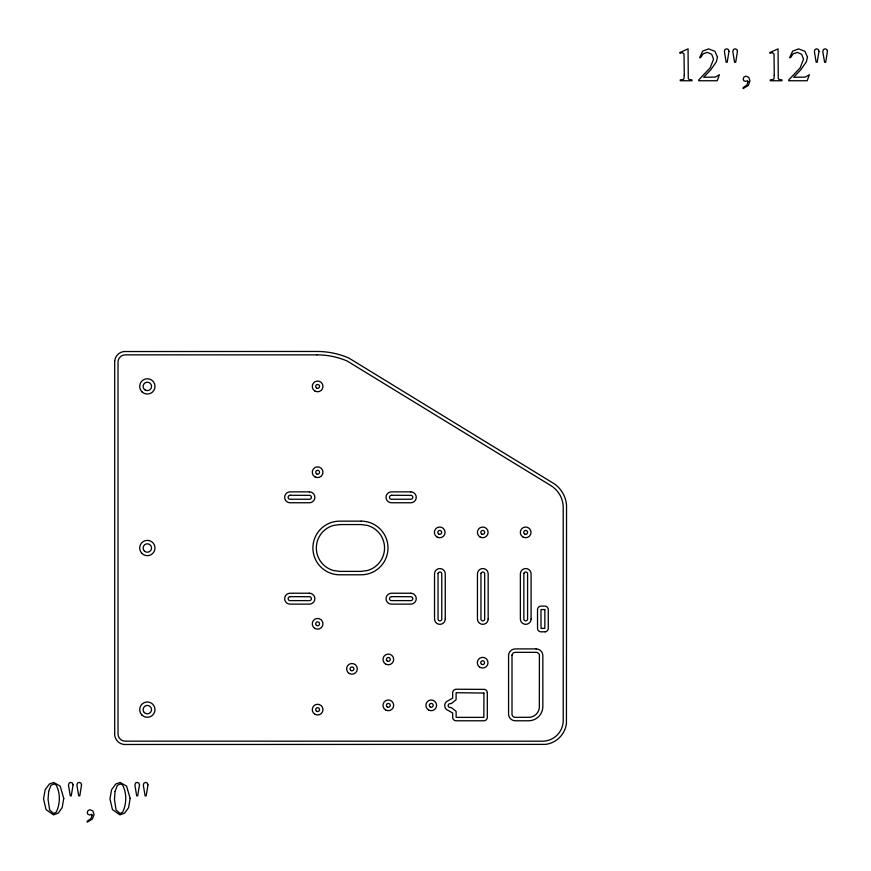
<?xml version="1.0" encoding="UTF-8"?>
<svg xmlns="http://www.w3.org/2000/svg" width="871" height="871" viewBox="0 0 871 871"><rect width="100%" height="100%" fill="white"/><g stroke="black" fill="none" stroke-linecap="round" stroke-linejoin="round"><path stroke-width="1.31" d="M544.789 609.526L540.967 609.569L541.022 628.405L544.854 628.35L544.854 609.591M483.928 693.044L483.851 717.366L456.164 717.377L456.099 711.367L451.461 707.677L449.578 707.437A1.927 1.927 0 0 1 449.578 703.703L451.461 703.463L456.088 699.761L456.121 692.717L483.928 693.044M487.325 692.826L487.303 717.704A3.582 3.582 0 0 1 484.211 720.785L455.783 720.785A3.582 3.582 0 0 1 452.702 717.704L452.691 713.011L446.29 709.364A5.368 5.368 0 0 1 446.279 701.776L452.68 698.128L452.67 692.826A3.582 3.582 0 0 1 456.252 689.244L484.679 689.364A3.582 3.582 0 0 1 487.325 692.826M114.7 360.692L114.7 735.342A10.626 10.626 0 0 0 123.845 744.487L545.638 744.378A24.148 24.148 0 0 0 566.433 723.583L566.531 505.136A29.2 29.2 0 0 0 554.751 484.102L348.618 357.916L343.435 355.923A80.774 80.774 0 0 0 317.011 351.459L123.845 351.536A10.626 10.626 0 0 0 114.7 360.692M512.006 655.21L512.006 714.492A3.321 3.321 0 0 0 514.87 717.345L529.993 717.279A10.855 10.855 0 0 0 539.334 707.938L539.399 655.21A3.321 3.321 0 0 0 536.547 652.346L514.87 652.346A3.321 3.321 0 0 0 512.006 655.21M48.667 791.401L48.068 799.48L49.658 810.008L53.567 813.438L56.147 812.316C60.295 804.173 60.556 792.795 55.984 784.749L53.708 783.987L50.921 785.392L48.667 791.401M115.07 791.401L114.471 799.48L116.061 810.008L119.98 813.438L122.561 812.316C126.709 804.173 126.97 792.795 122.397 784.749L120.122 783.987L117.335 785.392L115.07 791.401M684.258 75.244L684.007 78.619L683.114 79.522L680.251 79.903L680.251 80.753L691.999 80.753L691.999 79.903L689.19 79.511L688.275 78.521L688.057 48.885L679.707 52.587L680.044 53.305L682.418 52.587L684.029 54.013L684.258 75.244M774.254 75.244L774.003 78.619L773.1 79.522L770.247 79.903L770.247 80.753L781.995 80.753L781.995 79.903L779.186 79.511L778.271 78.521L778.053 48.885L769.692 52.587L770.04 53.305L772.414 52.587L774.025 54.013L774.254 75.244M81.547 784.858L79.794 795.844L78.695 795.844L76.898 785.185L77.541 783.062L79.239 782.398L80.894 783.062L81.547 784.858M147.961 784.858L146.208 795.844L145.109 795.844L143.312 785.185L143.955 783.062L145.653 782.398L147.308 783.062L147.961 784.858M737.454 51.28L735.701 62.266L734.601 62.266L732.805 51.596L733.447 49.484L735.157 48.809L736.801 49.484L737.454 51.28M827.45 51.28L825.697 62.266L824.597 62.266L822.801 51.596L823.443 49.484L825.142 48.809L826.797 49.484L827.45 51.28M438.037 573.412L438.037 619.466A1.927 1.927 0 0 0 441.76 619.466L441.76 573.412A1.927 1.927 0 0 0 438.037 573.412M480.955 573.412L480.955 619.466A1.927 1.927 0 0 0 484.679 619.466L484.679 573.412A1.927 1.927 0 0 0 480.955 573.412M523.863 573.412L523.863 619.466A1.927 1.927 0 0 0 527.586 619.466L527.586 573.412A1.927 1.927 0 0 0 523.863 573.412M73.099 784.88L71.248 795.844L70.268 795.844L68.493 785.207L69.103 783.062L70.747 782.398L72.424 783.073L73.099 784.88M139.512 784.88L137.662 795.844L136.671 795.844L134.907 785.207L135.517 783.062L137.161 782.398L138.837 783.073L139.512 784.88M729.005 51.302L727.165 62.266L726.174 62.266L724.4 51.618L725.01 49.484L726.654 48.809L728.341 49.495L729.005 51.302M819.001 51.302L817.161 62.266L816.171 62.266L814.396 51.618L815.006 49.484L816.65 48.809L818.326 49.495L819.001 51.302M63.746 798.424L62.179 807.657L58.183 813.176L53.501 814.886L46.065 809.616L43.55 798.903L45.161 789.703L49.44 783.965L53.73 782.463L60.175 786.121L63.746 798.424M130.16 798.424L128.592 807.657L124.597 813.176L119.915 814.886L112.468 809.616L109.964 798.903L111.575 789.703L115.854 783.965L120.144 782.463L126.589 786.121L130.16 798.424M717.464 57.083L716.365 61.819L710.834 69.724L703.67 77.279L715.32 77.094L719.381 74.743L717.192 80.753L698.771 80.753L698.771 79.903L710.213 67.786L713.534 59.195L711.716 54.318L707.361 52.402L703.224 53.752L700.524 57.704L699.663 57.704L702.625 51.16L708.58 48.885L714.928 51.324L717.464 57.083M807.461 57.083L806.361 61.819L800.83 69.724L793.666 77.279L805.305 77.094L809.377 74.743L807.188 80.753L788.767 80.753L788.767 79.903L800.209 67.786L803.519 59.195L801.701 54.318L797.357 52.402L793.22 53.752L790.509 57.704L789.659 57.704L792.621 51.16L798.576 48.885L804.913 51.324L807.461 57.083M92.184 815.256L90.889 818.74L87.209 821.179L87.209 822.191L92.424 818.98L94.079 814.57L92.892 811.053L90.181 809.725L88.08 810.531L87.209 812.469L87.884 814.309L89.68 814.984L91.651 814.309L92.184 815.256M748.091 81.678L746.795 85.162L743.126 87.59L743.126 88.602L748.341 85.391L749.985 80.981L748.799 77.475L746.088 76.147L743.986 76.953L743.126 78.891L743.79 80.731L745.587 81.395L747.568 80.731L748.091 81.678M290.337 495.261L289.597 495.359A2.014 2.014 0 0 0 289.597 499.257L309.945 499.257A2.014 2.014 0 0 0 309.945 495.359L290.337 495.261M391.71 495.261L390.959 495.359A2.014 2.014 0 0 0 390.959 499.257L411.319 499.257A2.014 2.014 0 0 0 411.319 495.359L391.71 495.261M339.93 524.56L333.658 525.387A23.386 23.386 0 0 0 333.658 570.559L339.93 571.387L360.942 571.387L367.224 570.559A23.386 23.386 0 0 0 367.224 525.387L360.942 524.56L339.93 524.56M290.337 596.635L289.597 596.733A2.014 2.014 0 0 0 289.597 600.62L309.945 600.62A2.014 2.014 0 0 0 309.945 596.733L290.337 596.635M391.71 596.635L390.959 596.733A2.014 2.014 0 0 0 390.959 600.62L411.319 600.62A2.014 2.014 0 0 0 411.319 596.733L391.71 596.635M316.957 354.867L125.239 354.867A7.218 7.218 0 0 0 118.021 362.075L118.021 733.948A7.218 7.218 0 0 0 125.239 741.167L542.481 741.177A20.741 20.741 0 0 0 563.221 720.437L563.221 507.619A25.792 25.792 0 0 0 550.908 485.626L347.104 360.986A77.334 77.334 0 0 0 316.957 354.867M309.423 491.865L290.119 491.865A5.455 5.455 0 0 0 284.665 497.308A5.455 5.455 0 0 0 290.119 502.763L309.423 502.763A5.455 5.455 0 0 0 314.877 497.308A5.455 5.455 0 0 0 309.423 491.865M410.796 491.865L391.482 491.865A5.455 5.455 0 0 0 386.038 497.308A5.455 5.455 0 0 0 391.482 502.763L410.796 502.763A5.455 5.455 0 0 0 416.251 497.308A5.455 5.455 0 0 0 410.796 491.865M361.171 521.152L339.712 521.152A26.816 26.816 0 0 0 312.896 547.968A26.816 26.816 0 0 0 339.712 574.795L361.171 574.795A26.816 26.816 0 0 0 387.987 547.968A26.816 26.816 0 0 0 361.171 521.152M309.423 593.227L290.119 593.227A5.455 5.455 0 0 0 284.665 598.682A5.455 5.455 0 0 0 290.119 604.126L309.423 604.126A5.455 5.455 0 0 0 314.877 598.682A5.455 5.455 0 0 0 309.423 593.227M410.796 593.227L391.482 593.227A5.455 5.455 0 0 0 386.038 598.682A5.455 5.455 0 0 0 391.482 604.126L410.796 604.126A5.455 5.455 0 0 0 416.251 598.682A5.455 5.455 0 0 0 410.796 593.227M545.181 631.813L540.641 631.813A3.582 3.582 0 0 1 537.549 628.731L537.527 609.678A3.582 3.582 0 0 1 541.098 606.096L545.181 606.129A3.582 3.582 0 0 1 548.262 609.21L548.262 628.731A3.582 3.582 0 0 1 545.181 631.813M536.111 648.906L515.294 648.906A6.728 6.728 0 0 0 508.566 655.634L508.566 714.057A6.728 6.728 0 0 0 515.294 720.785L528.577 720.785A14.263 14.263 0 0 0 542.84 706.523L542.84 655.634A6.728 6.728 0 0 0 536.111 648.906M531.092 618.965L531.092 573.913A5.368 5.368 0 0 0 525.725 568.545A5.368 5.368 0 0 0 520.368 573.913L520.368 618.965A5.368 5.368 0 0 0 525.725 624.333A5.368 5.368 0 0 0 531.092 618.965M488.174 618.965L488.174 573.913A5.368 5.368 0 0 0 482.817 568.545A5.368 5.368 0 0 0 477.45 573.913L477.45 618.965A5.368 5.368 0 0 0 482.817 624.333A5.368 5.368 0 0 0 488.174 618.965M445.266 618.965L445.266 573.913A5.368 5.368 0 0 0 439.899 568.545A5.368 5.368 0 0 0 434.531 573.913L434.531 618.965A5.368 5.368 0 0 0 439.899 624.333A5.368 5.368 0 0 0 445.266 618.965M141.929 553.433A7.654 7.654 0 0 0 154.733 549.993A7.654 7.654 0 0 0 145.359 540.619A7.654 7.654 0 0 0 141.929 553.433M314.943 628.448A5.368 5.368 0 0 0 322.989 623.799A5.368 5.368 0 0 0 314.943 619.15A5.368 5.368 0 0 0 314.943 628.448M314.943 476.873A5.368 5.368 0 0 0 322.989 472.234A5.368 5.368 0 0 0 314.943 467.585A5.368 5.368 0 0 0 314.943 476.873M141.929 391.819A7.654 7.654 0 0 0 154.733 388.39A7.654 7.654 0 0 0 145.359 379.005A7.654 7.654 0 0 0 141.929 391.819M314.943 391.046A5.368 5.368 0 0 0 322.989 386.408A5.368 5.368 0 0 0 314.943 381.759A5.368 5.368 0 0 0 314.943 391.046M314.943 714.274A5.368 5.368 0 0 0 322.989 709.625A5.368 5.368 0 0 0 314.943 704.987A5.368 5.368 0 0 0 314.943 714.274M141.929 715.037A7.654 7.654 0 0 0 154.733 711.607A7.654 7.654 0 0 0 145.359 702.233A7.654 7.654 0 0 0 141.929 715.037M385.646 664.083A5.368 5.368 0 0 0 393.692 659.445A5.368 5.368 0 0 0 385.646 654.796A5.368 5.368 0 0 0 385.646 664.083M437.046 537.026A5.368 5.368 0 0 0 445.092 532.377A5.368 5.368 0 0 0 437.046 527.728A5.368 5.368 0 0 0 437.046 537.026M479.975 667.338A5.368 5.368 0 0 0 488.021 662.689A5.368 5.368 0 0 0 479.975 658.051A5.368 5.368 0 0 0 479.975 667.338M385.646 709.985A5.368 5.368 0 0 0 393.692 705.336A5.368 5.368 0 0 0 385.646 700.687A5.368 5.368 0 0 0 385.646 709.985M428.565 709.985A5.368 5.368 0 0 0 436.611 705.336A5.368 5.368 0 0 0 428.565 700.687A5.368 5.368 0 0 0 428.565 709.985M349.282 673.501A5.368 5.368 0 0 0 357.328 668.863A5.368 5.368 0 0 0 349.282 664.214A5.368 5.368 0 0 0 349.282 673.501M522.981 537.026A5.368 5.368 0 0 0 531.027 532.377A5.368 5.368 0 0 0 522.981 527.728A5.368 5.368 0 0 0 522.981 537.026M480.073 537.026A5.368 5.368 0 0 0 488.119 532.377A5.368 5.368 0 0 0 480.073 527.728A5.368 5.368 0 0 0 480.073 537.026M144.357 551.005A4.224 4.224 0 0 0 151.412 549.111A4.224 4.224 0 0 0 146.252 543.94A4.224 4.224 0 0 0 144.357 551.005M316.663 625.476A1.927 1.927 0 0 0 319.548 623.799A1.927 1.927 0 0 0 316.663 622.134A1.927 1.927 0 0 0 316.663 625.476M316.663 473.9A1.927 1.927 0 0 0 319.548 472.234A1.927 1.927 0 0 0 316.663 470.558A1.927 1.927 0 0 0 316.663 473.9M145.228 390.056A4.224 4.224 0 0 0 151.565 386.408A4.224 4.224 0 0 0 145.228 382.75A4.224 4.224 0 0 0 145.228 390.056M316.663 388.074A1.927 1.927 0 0 0 319.548 386.408A1.927 1.927 0 0 0 316.663 384.732A1.927 1.927 0 0 0 316.663 388.074M316.663 711.302A1.927 1.927 0 0 0 319.548 709.625A1.927 1.927 0 0 0 316.663 707.96A1.927 1.927 0 0 0 316.663 711.302M144.357 712.609A4.224 4.224 0 0 0 151.412 710.725A4.224 4.224 0 0 0 146.252 705.554A4.224 4.224 0 0 0 144.357 712.609M387.366 661.111A1.927 1.927 0 0 0 390.262 659.445A1.927 1.927 0 0 0 387.366 657.768A1.927 1.927 0 0 0 387.366 661.111M438.766 534.043A1.927 1.927 0 0 0 441.662 532.377A1.927 1.927 0 0 0 438.766 530.7A1.927 1.927 0 0 0 438.766 534.043M481.685 664.366A1.927 1.927 0 0 0 484.581 662.689A1.927 1.927 0 0 0 481.685 661.024A1.927 1.927 0 0 0 481.685 664.366M387.366 707.002A1.927 1.927 0 0 0 390.262 705.336A1.927 1.927 0 0 0 387.366 703.67A1.927 1.927 0 0 0 387.366 707.002M430.285 707.002A1.927 1.927 0 0 0 433.17 705.336A1.927 1.927 0 0 0 430.285 703.67A1.927 1.927 0 0 0 430.285 707.002M351.002 670.528A1.927 1.927 0 0 0 353.898 668.863A1.927 1.927 0 0 0 351.002 667.186A1.927 1.927 0 0 0 351.002 670.528M524.701 534.043A1.927 1.927 0 0 0 527.597 532.377A1.927 1.927 0 0 0 524.701 530.7A1.927 1.927 0 0 0 524.701 534.043M481.783 534.043A1.927 1.927 0 0 0 484.679 532.377A1.927 1.927 0 0 0 481.783 530.7A1.927 1.927 0 0 0 481.783 534.043"/></g></svg>
